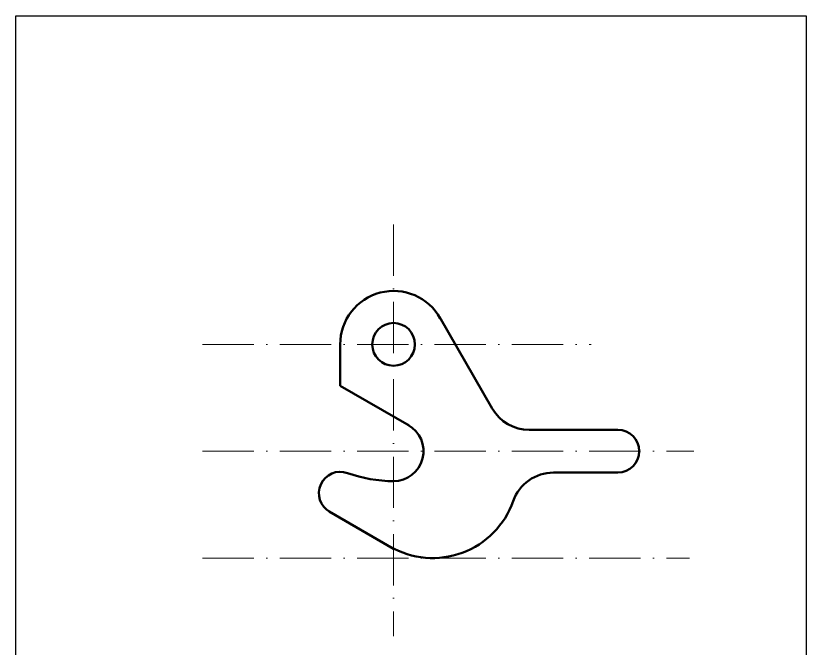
# Model space of a CAD drawing. Header units: millimetres. Extents: x 0 to 223, y 0 to 287.
# Drawn here: x 20 to 205, y 139 to 287 of the extents above; entities that cross this region are included whole.
import ezdxf

# ---------------------------------------------------------------- set-up
doc = ezdxf.new("R2010")
doc.units = ezdxf.units.MM
doc.linetypes.add('ACAD_ISO10W100', pattern=[18, 12, -3, 0, -3])
doc.layers.add('Contorno', color=7, linetype='Continuous', lineweight=50)
doc.layers.add('Ejes', color=4, linetype='ACAD_ISO10W100', lineweight=15)

msp = doc.modelspace()

# ---------------------------------------------------------------- linework, layer by layer
for p, q in [((20, 287), (205, 287)), ((20, 64), (20, 287)), ((205, 287), (205, 64))]:
    msp.add_line(p, q)
at = {"layer": 'Contorno'}
for p, q in [((131.52, 195.13), (119.14, 216.57)), ((95.93, 210.13), (95.93, 200.55)), ((95.93, 200.55), (95.93, 200.43)), ((112.06, 191.11), (95.93, 200.43)), ((160.93, 190.13), (140.18, 190.13)), ((160.93, 180.13), (145.86, 180.13)), ((108.43, 162.32), (93.34, 171.03)), ((108.43, 162.34), (108.43, 162.32))]:
    msp.add_line(p, q, dxfattribs=at)
msp.add_circle((108.43, 210.13), 5, dxfattribs=at)
for centre, radius, start, end in [((108.43, 210.13), 12.5, 29.0148, 180), ((140.18, 200.13), 10, 210, 270), ((108.43, 185.13), 7, 270, 61.292), ((160.93, 185.13), 5, 270, 90), ((95.93, 175.31), 5, 70.2548, 241.1496), ((108.43, 210.13), 32, 250.2548, 270), ((145.86, 170.13), 10, 90, 160.5288), ((117.57, 180.13), 20, 240, 340.5288)]:
    msp.add_arc(centre, radius, start, end, dxfattribs=at)
at = {"layer": 'Ejes'}
for p, q in [((108.43, 238.15), (108.43, 141.82)), ((63.73, 210.13), (154.7, 210.13)), ((63.73, 185.13), (178.71, 185.13)), ((63.73, 160.13), (177.68, 160.13))]:
    msp.add_line(p, q, dxfattribs=at)

doc.saveas('drawing.dxf')
